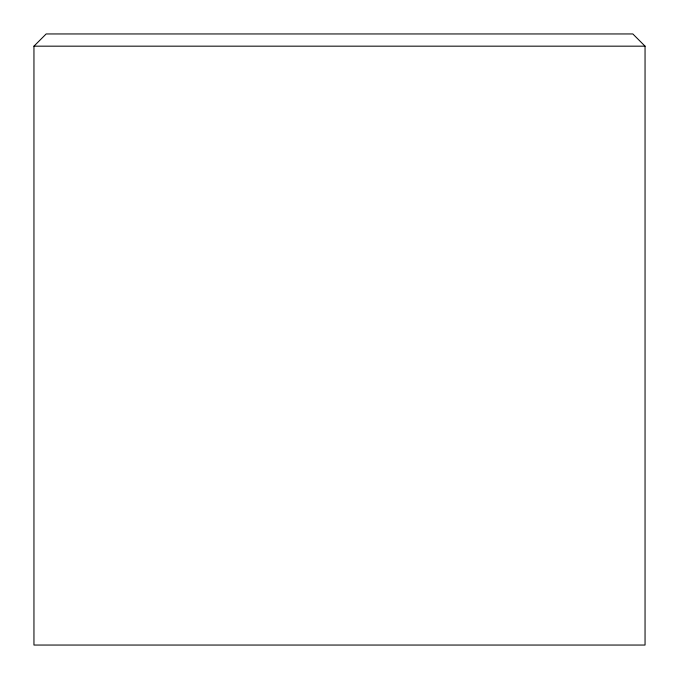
<?xml version="1.0" encoding="UTF-8"?>
<svg xmlns="http://www.w3.org/2000/svg" width="679" height="679" viewBox="0 0 679 679"><rect width="100%" height="100%" fill="white"/><g stroke="black" fill="none" stroke-linecap="round" stroke-linejoin="round"><path stroke-width="1.02" d="M33.95 46.172L46.172 33.95L632.828 33.95L645.05 46.172L645.05 645.05L33.95 645.05L33.95 46.172L645.05 46.172"/></g></svg>
